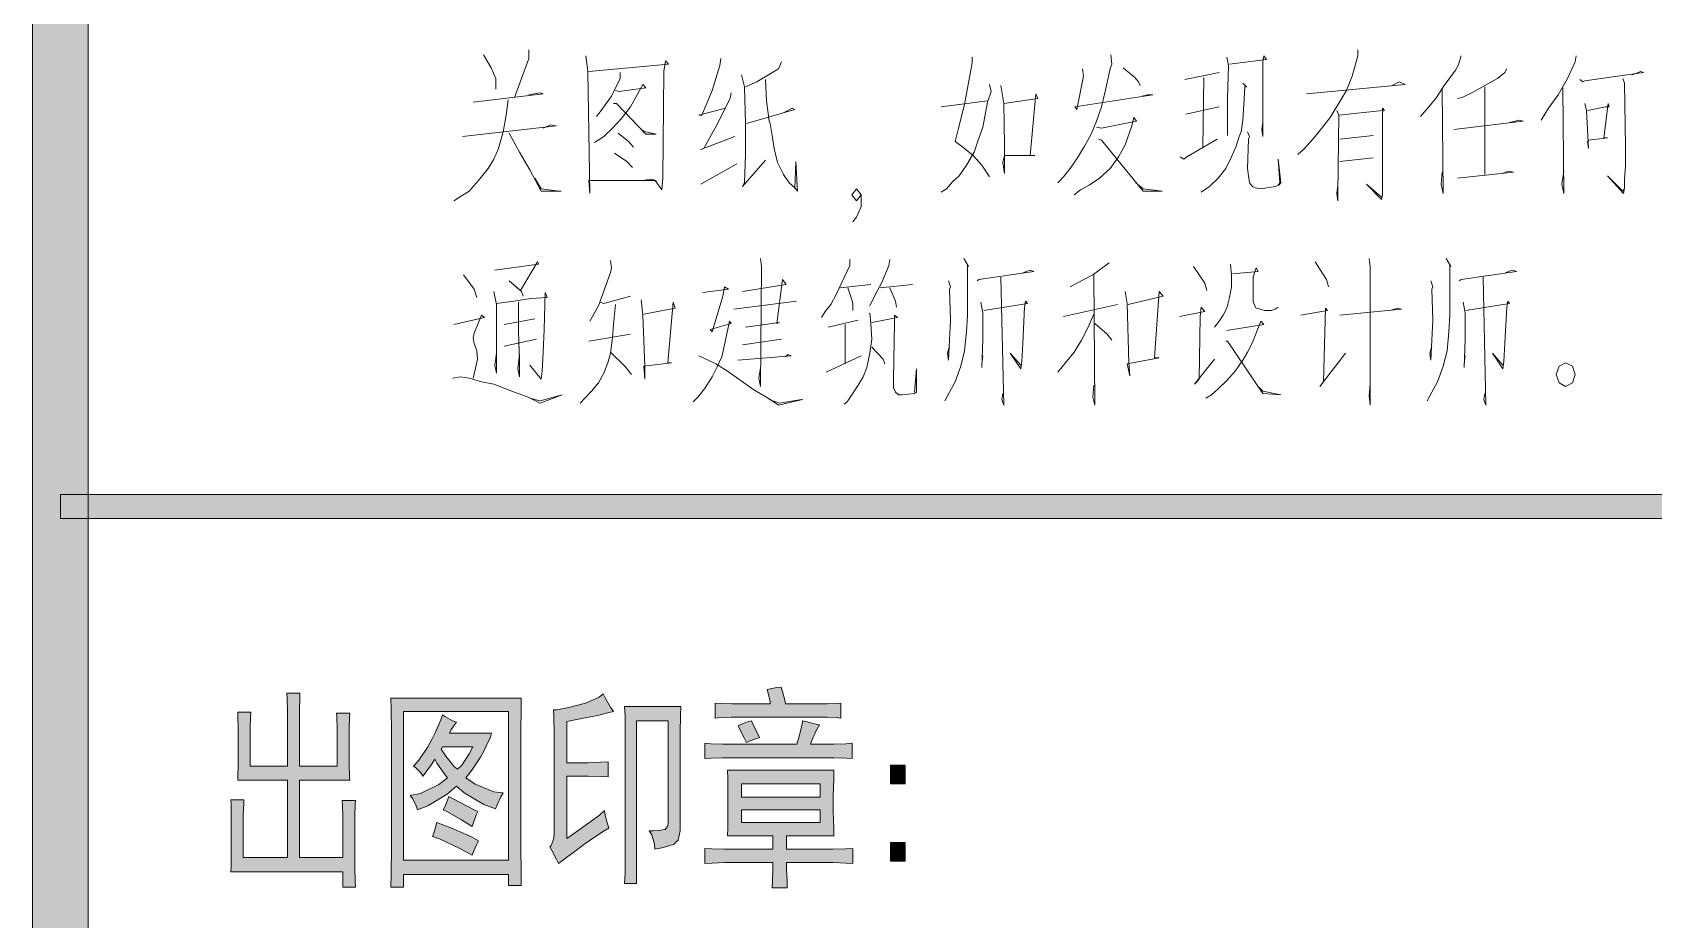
# Model space of a CAD drawing. Header units: millimetres. Extents: x 0 to 829, y 0 to 586.
# Drawn here: x 769.46 to 798.02, y 410.4 to 426.03 of the extents above; entities that cross this region are included whole.
import ezdxf

# ---------------------------------------------------------------- set-up
doc = ezdxf.new("R2010")
doc.units = ezdxf.units.MM

msp = doc.modelspace()

# ---------------------------------------------------------------- hatches: boundary and pattern name
h = msp.add_hatch(color=0)
h.dxf.hatch_style = 2
h.paths.add_polyline_path([(770.449028, 9.860139), (769.464778, 9.860139), (769.464778, 575.772139), (770.449028, 575.772139)])
h = msp.add_hatch(color=0)
h.dxf.hatch_style = 2
h.paths.add_polyline_path([(769.958667, 417.466639), (769.958667, 417.889972), (819.294639, 417.889972), (819.294639, 417.466639)])
h = msp.add_hatch(color=0)
h.dxf.hatch_style = 2
h.paths.add_polyline_path([(773.313583, 414.055278), (773.306528, 413.960028), (773.303, 413.780111), (773.303, 413.698972), (773.303, 413.106306), (773.955639, 413.106306), (773.955639, 413.981194), (773.955639, 414.0835), (773.952111, 414.291639), (773.945056, 414.393944), (774.177889, 414.393944), (774.174361, 414.30575), (774.167306, 414.097611), (774.167306, 413.981194), (774.167306, 413.106306), (774.834056, 413.106306), (774.834056, 413.656639), (774.834056, 413.773056), (774.827, 413.967083), (774.823472, 414.041167), (775.056306, 414.041167), (775.04925, 413.967083), (775.045722, 413.766), (775.045722, 413.639), (775.045722, 413.240361), (775.045722, 413.123944), (775.04925, 412.929917), (775.056306, 412.855833), (774.167306, 412.855833), (774.167306, 411.494111), (774.932833, 411.494111), (774.932833, 412.115), (774.932833, 412.227889), (774.929306, 412.418389), (774.92225, 412.499528), (775.155083, 412.499528), (775.151556, 412.418389), (775.1445, 412.234944), (775.1445, 412.129111), (775.1445, 411.462361), (775.1445, 411.317722), (775.151556, 411.070778), (775.155083, 410.975528), (774.932833, 410.975528), (774.932833, 411.243639), (772.957278, 411.243639), (772.964333, 411.331833), (772.967861, 411.547028), (772.967861, 411.6705), (772.967861, 412.115), (772.967861, 412.242), (772.964333, 412.439556), (772.957278, 412.513639), (773.190111, 412.513639), (773.186583, 412.439556), (773.179528, 412.242), (773.179528, 412.115), (773.179528, 411.494111), (773.955639, 411.494111), (773.955639, 412.855833), (773.08075, 412.855833), (773.084278, 412.929917), (773.091333, 413.113361), (773.091333, 413.22625), (773.091333, 413.684861), (773.091333, 413.780111), (773.084278, 413.967083), (773.08075, 414.055278)])
h = msp.add_hatch(color=0)
h.dxf.hatch_style = 2
h.paths.add_polyline_path([(779.62125, 412.012694), (779.508361, 411.945667), (779.289639, 411.801028), (779.180278, 411.723417), (779.074444, 411.645806), (778.848667, 411.48), (778.73225, 411.388278), (778.693444, 411.472944), (778.615833, 411.621111), (778.577028, 411.684611), (778.60525, 411.709306), (778.644056, 411.811611), (778.654639, 411.89275), (778.654639, 413.4485), (778.654639, 413.663694), (778.647583, 413.98825), (778.644056, 414.097611), (778.704028, 414.097611), (778.915694, 414.139944), (779.070917, 414.182278), (779.222611, 414.221083), (779.448389, 414.319861), (779.518944, 414.379833), (779.55775, 414.298694), (779.645944, 414.143472), (779.698861, 414.069389), (779.624778, 414.048222), (779.444861, 414.002361), (779.3355, 413.981194), (779.229667, 413.960028), (778.996833, 413.914167), (778.876889, 413.893), (778.876889, 413.166278), (779.141472, 413.166278), (779.247306, 413.166278), (779.480139, 413.173333), (779.607139, 413.180389), (779.607139, 412.915806), (779.490722, 412.922861), (779.257889, 412.929917), (779.141472, 412.929917), (778.876889, 412.929917), (778.876889, 411.832778), (779.120306, 411.998583), (779.451917, 412.242), (779.543639, 412.323139), (779.554222, 412.242), (779.593028, 412.086778)])
h = msp.add_hatch(color=0)
h.dxf.hatch_style = 2
h.paths.add_polyline_path([(782.651611, 414.499778), (782.679833, 414.418639), (782.718639, 414.270472), (782.729222, 414.203444), (783.385389, 414.203444), (783.463, 414.203444), (783.62175, 414.2105), (783.706417, 414.217556), (783.706417, 413.952972), (783.62175, 413.960028), (783.466528, 413.967083), (783.395972, 413.967083), (781.8755, 413.967083), (781.773194, 413.967083), (781.586222, 413.960028), (781.4945, 413.952972), (781.4945, 414.217556), (781.607389, 414.2105), (781.790833, 414.203444), (781.861389, 414.203444), (782.461111, 414.203444), (782.461111, 414.238722), (782.432889, 414.365722), (782.408194, 414.453917), (782.457583, 414.468028), (782.577528, 414.492722)])
h = msp.add_hatch(color=0)
h.paths.add_polyline_path([(778.076083, 414.30575), (778.072556, 414.122306), (778.0655, 413.713083), (778.0655, 413.490833), (778.0655, 411.906861), (778.0655, 411.677556), (778.072556, 411.226), (778.076083, 411.00375), (777.853833, 411.00375), (777.853833, 411.197778), (776.00175, 411.197778), (776.00175, 410.975528), (775.7795, 410.975528), (775.783028, 411.204833), (775.790083, 411.677556), (775.790083, 411.9245), (775.790083, 413.490833), (775.790083, 413.706028), (775.783028, 414.11525), (775.7795, 414.30575)])
h.paths.add_polyline_path([(777.853833, 411.44825), (777.853833, 414.069389), (776.00175, 414.069389), (776.00175, 411.44825)])
h = msp.add_hatch(color=0)
h.dxf.hatch_style = 2
h.paths.add_polyline_path([(780.884194, 414.157583), (780.880667, 414.002361), (780.873611, 413.691917), (780.873611, 413.536694), (780.873611, 412.100889), (780.873611, 411.966833), (780.838333, 411.801028), (780.803056, 411.769278), (780.767778, 411.734), (780.580806, 411.6705), (780.429111, 411.642278), (780.425583, 411.730472), (780.376194, 411.89275), (780.330333, 411.966833), (780.400889, 411.966833), (780.520833, 411.973889), (780.563167, 411.980944), (780.609028, 411.988), (780.658417, 412.055028), (780.661944, 412.115), (780.661944, 413.907111), (780.108083, 413.907111), (780.108083, 411.0355), (779.896417, 411.0355), (779.903472, 411.218944), (779.907, 411.603472), (779.907, 411.804556), (779.907, 413.490833), (779.907, 413.656639), (779.903472, 413.98825), (779.896417, 414.157583)])
h = msp.add_hatch(color=0)
h.paths.add_polyline_path([(776.933083, 413.878889), (776.897806, 413.833028), (776.837833, 413.737778), (776.809611, 413.684861), (777.553972, 413.684861), (777.532806, 413.617833), (777.458722, 413.455556), (777.409333, 413.360306), (777.359944, 413.261528), (777.204722, 413.032222), (777.098889, 412.901694), (777.264694, 412.788806), (777.592778, 412.65475), (777.755056, 412.633583), (777.71625, 412.566556), (777.649222, 412.425444), (777.621, 412.351361), (777.416389, 412.4325), (777.070667, 412.633583), (776.933083, 412.753528), (776.770806, 412.612417), (776.428611, 412.404278), (776.245167, 412.33725), (776.227528, 412.404278), (776.167556, 412.531278), (776.121694, 412.587722), (776.298083, 412.626528), (776.626167, 412.78175), (776.777861, 412.901694), (776.70025, 412.996944), (776.587361, 413.159222), (776.555611, 413.22625), (776.506222, 413.152167), (776.400389, 413.004), (776.343944, 412.929917), (776.305139, 412.989889), (776.220472, 413.078083), (776.178139, 413.106306), (776.273389, 413.212139), (776.432139, 413.444972), (776.499167, 413.5755), (776.566194, 413.7025), (776.661444, 413.921222), (776.689667, 414.009417), (776.742583, 413.974139), (776.866056, 413.907111)])
h.paths.add_polyline_path([(776.664972, 413.402639), (776.749639, 413.279167), (776.894278, 413.09925), (776.95425, 413.049861), (777.028333, 413.123944), (777.158861, 413.3215), (777.222361, 413.4485), (776.689667, 413.4485)])
h = msp.add_hatch(color=0)
h.dxf.hatch_style = 2
h.paths.add_polyline_path([(783.473583, 413.490833), (783.582944, 413.490833), (783.801667, 413.501417), (783.903972, 413.508472), (783.903972, 413.240361), (783.801667, 413.247417), (783.582944, 413.254472), (783.473583, 413.254472), (781.730861, 413.254472), (781.625028, 413.254472), (781.413361, 413.247417), (781.307528, 413.240361), (781.307528, 413.508472), (781.416889, 413.501417), (781.628556, 413.490833), (781.730861, 413.490833), (782.930306, 413.490833), (782.972639, 413.631944), (783.022028, 413.840083), (783.029083, 413.907111), (783.089056, 413.893), (783.24075, 413.854194), (783.328944, 413.833028), (783.307778, 413.794222), (783.261917, 413.709556), (783.24075, 413.663694), (783.216056, 413.614306), (783.184306, 413.529639), (783.173722, 413.490833)])
h = msp.add_hatch(color=0)
h.dxf.hatch_style = 2
h.paths.add_polyline_path([(781.896667, 413.818917), (781.946056, 413.840083), (782.062472, 413.885944), (782.1295, 413.907111), (782.16125, 413.833028), (782.235333, 413.684861), (782.274139, 413.610778), (782.207111, 413.589611), (782.090694, 413.54375), (782.041306, 413.522583), (782.0025, 413.603722), (781.928417, 413.751889)])
h = msp.add_hatch(color=0)
h.paths.add_polyline_path([(783.582944, 413.032222), (783.579417, 412.877), (783.572361, 412.580667), (783.572361, 412.439556), (783.572361, 412.309028), (783.579417, 412.026806), (783.582944, 411.878639), (782.750389, 411.878639), (782.750389, 411.642278), (783.463, 411.642278), (783.565306, 411.642278), (783.794611, 411.649333), (783.918083, 411.656389), (783.918083, 411.388278), (783.801667, 411.398861), (783.572361, 411.405917), (783.463, 411.405917), (782.750389, 411.405917), (782.750389, 411.293028), (782.757444, 411.070778), (782.760972, 410.961417), (782.496389, 410.961417), (782.499917, 411.070778), (782.506972, 411.293028), (782.506972, 411.405917), (781.752028, 411.405917), (781.663833, 411.405917), (781.441583, 411.398861), (781.307528, 411.388278), (781.307528, 411.656389), (781.434528, 411.649333), (781.65325, 411.642278), (781.741444, 411.642278), (782.506972, 411.642278), (782.506972, 411.878639), (781.706167, 411.878639), (781.713222, 412.026806), (781.71675, 412.316083), (781.71675, 412.457194), (781.71675, 412.598306), (781.713222, 412.884056), (781.706167, 413.032222)])
h.paths.add_polyline_path([(783.339528, 412.5595), (783.339528, 412.795861), (781.953111, 412.795861), (781.953111, 412.5595)])
h.paths.add_polyline_path([(783.339528, 412.115), (783.339528, 412.33725), (781.953111, 412.33725), (781.953111, 412.115)])
h = msp.add_hatch(color=0)
h.dxf.hatch_style = 2
h.paths.add_polyline_path([(784.838833, 412.795861), (784.581306, 412.795861), (784.581306, 413.123944), (784.838833, 413.123944)])
h = msp.add_hatch(color=0)
h.dxf.hatch_style = 2
h.paths.add_polyline_path([(776.799028, 412.573611), (776.989528, 412.471306), (777.243528, 412.33725), (777.310556, 412.309028), (777.282333, 412.249056), (777.232944, 412.115), (777.211778, 412.040917), (777.021278, 412.160861), (776.767278, 412.309028), (776.70025, 412.33725), (776.728472, 412.390167), (776.777861, 412.506583)])
h = msp.add_hatch(color=0)
h.dxf.hatch_style = 2
h.paths.add_polyline_path([(776.587361, 412.115), (776.834306, 412.01975), (777.197667, 411.857472), (777.321139, 411.790444), (777.292917, 411.730472), (777.236472, 411.603472), (777.211778, 411.536444), (776.982472, 411.663444), (776.633222, 411.825722), (776.50975, 411.864528), (776.534444, 411.9245), (776.57325, 412.047972)])
h = msp.add_hatch(color=0)
h.dxf.hatch_style = 2
h.paths.add_polyline_path([(784.838833, 411.434139), (784.581306, 411.434139), (784.581306, 411.758694), (784.838833, 411.758694)])

# ---------------------------------------------------------------- linework, layer by layer
at = {"color": 0, "lineweight": 0}
for points in [[(770.449028, 9.860139), (769.464778, 9.860139), (769.464778, 575.772139), (770.449028, 575.772139)], [(796.642778, 420.006639), (796.593389, 420.154806), (796.473444, 420.214778), (796.357028, 420.154806), (796.307639, 420.006639), (796.357028, 419.858472), (796.473444, 419.794972), (796.593389, 419.858472)], [(769.958667, 417.466639), (769.958667, 417.889972), (819.294639, 417.889972), (819.294639, 417.466639)], [(773.313583, 414.055278), (773.306528, 413.960028), (773.303, 413.780111), (773.303, 413.698972), (773.303, 413.106306), (773.955639, 413.106306), (773.955639, 413.981194), (773.955639, 414.0835), (773.952111, 414.291639), (773.945056, 414.393944), (774.177889, 414.393944), (774.174361, 414.30575), (774.167306, 414.097611), (774.167306, 413.981194), (774.167306, 413.106306), (774.834056, 413.106306), (774.834056, 413.656639), (774.834056, 413.773056), (774.827, 413.967083), (774.823472, 414.041167), (775.056306, 414.041167), (775.04925, 413.967083), (775.045722, 413.766), (775.045722, 413.639), (775.045722, 413.240361), (775.045722, 413.123944), (775.04925, 412.929917), (775.056306, 412.855833), (774.167306, 412.855833), (774.167306, 411.494111), (774.932833, 411.494111), (774.932833, 412.115), (774.932833, 412.227889), (774.929306, 412.418389), (774.92225, 412.499528), (775.155083, 412.499528), (775.151556, 412.418389), (775.1445, 412.234944), (775.1445, 412.129111), (775.1445, 411.462361), (775.1445, 411.317722), (775.151556, 411.070778), (775.155083, 410.975528), (774.932833, 410.975528), (774.932833, 411.243639), (772.957278, 411.243639), (772.964333, 411.331833), (772.967861, 411.547028), (772.967861, 411.6705), (772.967861, 412.115), (772.967861, 412.242), (772.964333, 412.439556), (772.957278, 412.513639), (773.190111, 412.513639), (773.186583, 412.439556), (773.179528, 412.242), (773.179528, 412.115), (773.179528, 411.494111), (773.955639, 411.494111), (773.955639, 412.855833), (773.08075, 412.855833), (773.084278, 412.929917), (773.091333, 413.113361), (773.091333, 413.22625), (773.091333, 413.684861), (773.091333, 413.780111), (773.084278, 413.967083), (773.08075, 414.055278)], [(779.62125, 412.012694), (779.508361, 411.945667), (779.289639, 411.801028), (779.180278, 411.723417), (779.074444, 411.645806), (778.848667, 411.48), (778.73225, 411.388278), (778.693444, 411.472944), (778.615833, 411.621111), (778.577028, 411.684611), (778.60525, 411.709306), (778.644056, 411.811611), (778.654639, 411.89275), (778.654639, 413.4485), (778.654639, 413.663694), (778.647583, 413.98825), (778.644056, 414.097611), (778.704028, 414.097611), (778.915694, 414.139944), (779.070917, 414.182278), (779.222611, 414.221083), (779.448389, 414.319861), (779.518944, 414.379833), (779.55775, 414.298694), (779.645944, 414.143472), (779.698861, 414.069389), (779.624778, 414.048222), (779.444861, 414.002361), (779.3355, 413.981194), (779.229667, 413.960028), (778.996833, 413.914167), (778.876889, 413.893), (778.876889, 413.166278), (779.141472, 413.166278), (779.247306, 413.166278), (779.480139, 413.173333), (779.607139, 413.180389), (779.607139, 412.915806), (779.490722, 412.922861), (779.257889, 412.929917), (779.141472, 412.929917), (778.876889, 412.929917), (778.876889, 411.832778), (779.120306, 411.998583), (779.451917, 412.242), (779.543639, 412.323139), (779.554222, 412.242), (779.593028, 412.086778)], [(782.651611, 414.499778), (782.679833, 414.418639), (782.718639, 414.270472), (782.729222, 414.203444), (783.385389, 414.203444), (783.463, 414.203444), (783.62175, 414.2105), (783.706417, 414.217556), (783.706417, 413.952972), (783.62175, 413.960028), (783.466528, 413.967083), (783.395972, 413.967083), (781.8755, 413.967083), (781.773194, 413.967083), (781.586222, 413.960028), (781.4945, 413.952972), (781.4945, 414.217556), (781.607389, 414.2105), (781.790833, 414.203444), (781.861389, 414.203444), (782.461111, 414.203444), (782.461111, 414.238722), (782.432889, 414.365722), (782.408194, 414.453917), (782.457583, 414.468028), (782.577528, 414.492722)], [(778.076083, 414.30575), (778.072556, 414.122306), (778.0655, 413.713083), (778.0655, 413.490833), (778.0655, 411.906861), (778.0655, 411.677556), (778.072556, 411.226), (778.076083, 411.00375), (777.853833, 411.00375), (777.853833, 411.197778), (776.00175, 411.197778), (776.00175, 410.975528), (775.7795, 410.975528), (775.783028, 411.204833), (775.790083, 411.677556), (775.790083, 411.9245), (775.790083, 413.490833), (775.790083, 413.706028), (775.783028, 414.11525), (775.7795, 414.30575)], [(780.884194, 414.157583), (780.880667, 414.002361), (780.873611, 413.691917), (780.873611, 413.536694), (780.873611, 412.100889), (780.873611, 411.966833), (780.838333, 411.801028), (780.803056, 411.769278), (780.767778, 411.734), (780.580806, 411.6705), (780.429111, 411.642278), (780.425583, 411.730472), (780.376194, 411.89275), (780.330333, 411.966833), (780.400889, 411.966833), (780.520833, 411.973889), (780.563167, 411.980944), (780.609028, 411.988), (780.658417, 412.055028), (780.661944, 412.115), (780.661944, 413.907111), (780.108083, 413.907111), (780.108083, 411.0355), (779.896417, 411.0355), (779.903472, 411.218944), (779.907, 411.603472), (779.907, 411.804556), (779.907, 413.490833), (779.907, 413.656639), (779.903472, 413.98825), (779.896417, 414.157583)], [(777.853833, 411.44825), (777.853833, 414.069389), (776.00175, 414.069389), (776.00175, 411.44825)], [(776.933083, 413.878889), (776.897806, 413.833028), (776.837833, 413.737778), (776.809611, 413.684861), (777.553972, 413.684861), (777.532806, 413.617833), (777.458722, 413.455556), (777.409333, 413.360306), (777.359944, 413.261528), (777.204722, 413.032222), (777.098889, 412.901694), (777.264694, 412.788806), (777.592778, 412.65475), (777.755056, 412.633583), (777.71625, 412.566556), (777.649222, 412.425444), (777.621, 412.351361), (777.416389, 412.4325), (777.070667, 412.633583), (776.933083, 412.753528), (776.770806, 412.612417), (776.428611, 412.404278), (776.245167, 412.33725), (776.227528, 412.404278), (776.167556, 412.531278), (776.121694, 412.587722), (776.298083, 412.626528), (776.626167, 412.78175), (776.777861, 412.901694), (776.70025, 412.996944), (776.587361, 413.159222), (776.555611, 413.22625), (776.506222, 413.152167), (776.400389, 413.004), (776.343944, 412.929917), (776.305139, 412.989889), (776.220472, 413.078083), (776.178139, 413.106306), (776.273389, 413.212139), (776.432139, 413.444972), (776.499167, 413.5755), (776.566194, 413.7025), (776.661444, 413.921222), (776.689667, 414.009417), (776.742583, 413.974139), (776.866056, 413.907111)], [(783.473583, 413.490833), (783.582944, 413.490833), (783.801667, 413.501417), (783.903972, 413.508472), (783.903972, 413.240361), (783.801667, 413.247417), (783.582944, 413.254472), (783.473583, 413.254472), (781.730861, 413.254472), (781.625028, 413.254472), (781.413361, 413.247417), (781.307528, 413.240361), (781.307528, 413.508472), (781.416889, 413.501417), (781.628556, 413.490833), (781.730861, 413.490833), (782.930306, 413.490833), (782.972639, 413.631944), (783.022028, 413.840083), (783.029083, 413.907111), (783.089056, 413.893), (783.24075, 413.854194), (783.328944, 413.833028), (783.307778, 413.794222), (783.261917, 413.709556), (783.24075, 413.663694), (783.216056, 413.614306), (783.184306, 413.529639), (783.173722, 413.490833)], [(781.896667, 413.818917), (781.946056, 413.840083), (782.062472, 413.885944), (782.1295, 413.907111), (782.16125, 413.833028), (782.235333, 413.684861), (782.274139, 413.610778), (782.207111, 413.589611), (782.090694, 413.54375), (782.041306, 413.522583), (782.0025, 413.603722), (781.928417, 413.751889)], [(776.664972, 413.402639), (776.749639, 413.279167), (776.894278, 413.09925), (776.95425, 413.049861), (777.028333, 413.123944), (777.158861, 413.3215), (777.222361, 413.4485), (776.689667, 413.4485)], [(783.582944, 413.032222), (783.579417, 412.877), (783.572361, 412.580667), (783.572361, 412.439556), (783.572361, 412.309028), (783.579417, 412.026806), (783.582944, 411.878639), (782.750389, 411.878639), (782.750389, 411.642278), (783.463, 411.642278), (783.565306, 411.642278), (783.794611, 411.649333), (783.918083, 411.656389), (783.918083, 411.388278), (783.801667, 411.398861), (783.572361, 411.405917), (783.463, 411.405917), (782.750389, 411.405917), (782.750389, 411.293028), (782.757444, 411.070778), (782.760972, 410.961417), (782.496389, 410.961417), (782.499917, 411.070778), (782.506972, 411.293028), (782.506972, 411.405917), (781.752028, 411.405917), (781.663833, 411.405917), (781.441583, 411.398861), (781.307528, 411.388278), (781.307528, 411.656389), (781.434528, 411.649333), (781.65325, 411.642278), (781.741444, 411.642278), (782.506972, 411.642278), (782.506972, 411.878639), (781.706167, 411.878639), (781.713222, 412.026806), (781.71675, 412.316083), (781.71675, 412.457194), (781.71675, 412.598306), (781.713222, 412.884056), (781.706167, 413.032222)], [(784.838833, 412.795861), (784.581306, 412.795861), (784.581306, 413.123944), (784.838833, 413.123944)], [(783.339528, 412.5595), (783.339528, 412.795861), (781.953111, 412.795861), (781.953111, 412.5595)], [(776.799028, 412.573611), (776.989528, 412.471306), (777.243528, 412.33725), (777.310556, 412.309028), (777.282333, 412.249056), (777.232944, 412.115), (777.211778, 412.040917), (777.021278, 412.160861), (776.767278, 412.309028), (776.70025, 412.33725), (776.728472, 412.390167), (776.777861, 412.506583)], [(776.587361, 412.115), (776.834306, 412.01975), (777.197667, 411.857472), (777.321139, 411.790444), (777.292917, 411.730472), (777.236472, 411.603472), (777.211778, 411.536444), (776.982472, 411.663444), (776.633222, 411.825722), (776.50975, 411.864528), (776.534444, 411.9245), (776.57325, 412.047972)], [(783.339528, 412.115), (783.339528, 412.33725), (781.953111, 412.33725), (781.953111, 412.115)], [(784.838833, 411.434139), (784.581306, 411.434139), (784.581306, 411.758694), (784.838833, 411.758694)]]:
    msp.add_lwpolyline(points, close=True, dxfattribs=at)
for points in [[(777.409333, 425.6405), (777.543389, 425.411194), (777.628056, 425.224222), (777.628056, 425.033722)], [(778.210139, 425.725167), (778.210139, 425.577), (777.959667, 424.889083)], [(779.215556, 425.619333), (779.247306, 425.347694), (779.282583, 423.19575), (779.264944, 423.425056), (780.453806, 423.425056), (780.369139, 423.446222), (780.203333, 423.425056)], [(779.264944, 425.347694), (780.669, 425.474694), (780.619611, 425.534667), (780.587861, 425.347694), (780.570222, 423.467389), (780.552583, 423.25925), (780.436167, 423.425056)], [(781.58975, 425.577), (781.572111, 425.453528), (781.438056, 425.012556), (781.254611, 424.575111), (781.205222, 424.575111), (781.674417, 424.698583)], [(782.658667, 425.5135), (782.609278, 425.390028), (782.22475, 425.160722), (782.023667, 425.076056)], [(786.020639, 425.598167), (786.020639, 425.495861), (785.886583, 424.762083), (785.770167, 424.324639), (785.720778, 424.112972), (785.854833, 424.010667), (786.038278, 423.8625), (786.189972, 423.696694), (786.257, 423.590861), (786.324028, 423.488556)], [(788.461861, 425.6405), (788.4795, 425.474694), (788.44775, 425.390028), (788.363083, 424.991389), (788.296056, 424.71975), (788.211389, 424.469278), (788.112611, 424.239972), (787.996194, 424.031833), (787.87625, 423.823694), (787.745722, 423.633194), (787.625778, 423.488556), (787.527, 423.382722)], [(790.504444, 425.598167), (790.536194, 425.453528), (790.518556, 424.867917), (790.518556, 424.218806), (790.518556, 424.324639), (790.518556, 424.490444)], [(790.553833, 425.474694), (791.206472, 425.555833), (791.157083, 425.619333), (791.139444, 425.5135), (791.139444, 424.469278), (791.139444, 424.197639), (791.121806, 424.324639), (791.139444, 424.448111)], [(792.811611, 425.725167), (792.811611, 425.619333), (792.712833, 425.263028), (792.610528, 425.012556), (792.51175, 424.84675), (792.324778, 424.532778), (792.060194, 424.197639), (791.873222, 423.9895), (791.756806, 423.883667)], [(794.635472, 425.619333), (794.582556, 425.453528), (794.533167, 425.368861), (794.332083, 425.097222), (794.198028, 424.889083), (794.063972, 424.71975), (793.915806, 424.553944)], [(796.656889, 425.619333), (796.642778, 425.5135), (796.508722, 425.224222), (796.339389, 424.931417), (796.173583, 424.698583), (796.039528, 424.490444)], [(779.818806, 425.326528), (779.818806, 425.224222), (779.667111, 424.91025), (779.483667, 424.659778), (779.399, 424.553944)], [(781.956639, 425.284194), (782.009556, 425.076056), (782.023667, 424.426944), (782.023667, 423.883667), (782.009556, 423.382722), (781.974278, 423.319222), (782.376444, 423.781361)], [(787.960917, 425.390028), (787.978556, 425.263028), (787.862139, 424.677417), (787.826861, 424.71975), (789.199167, 424.931417), (789.1145, 424.931417), (789.015722, 424.91025)], [(788.680583, 425.411194), (788.881667, 425.241861), (788.948694, 425.160722), (788.980444, 425.097222)], [(790.370389, 425.326528), (789.767139, 425.203056)], [(790.102278, 425.241861), (790.084639, 424.010667)], [(795.436278, 425.390028), (795.404528, 425.326528), (795.270472, 425.224222), (795.05175, 425.097222), (794.818917, 424.970222), (794.649583, 424.889083), (794.568444, 424.867917)], [(796.723917, 425.203056), (796.773306, 425.160722), (796.808583, 425.181889), (797.84575, 425.326528), (797.796361, 425.347694), (797.644667, 425.284194)], [(797.478861, 425.224222), (797.510611, 425.139556), (797.52825, 424.031833), (797.52825, 423.675528), (797.510611, 423.446222), (797.510611, 423.298056), (797.492972, 423.19575), (797.21075, 423.509722), (797.478861, 423.238083), (797.510611, 423.298056)], [(777.225889, 424.804417), (778.464139, 424.949056), (778.411222, 424.970222), (778.210139, 424.931417)], [(779.734139, 425.012556), (779.801167, 424.991389), (780.270361, 425.054889), (780.217444, 425.118389), (780.00225, 424.71975), (779.832917, 424.511611), (779.68475, 424.345806), (779.533056, 424.197639), (779.36725, 424.095333)], [(781.773194, 424.970222), (781.755556, 424.867917), (781.522722, 424.405778), (781.289889, 423.9895), (781.236972, 423.968333), (781.840222, 424.197639)], [(782.376444, 425.203056), (782.394083, 424.825583), (782.443472, 424.469278), (782.461111, 424.426944), (782.492861, 424.218806), (782.528139, 423.9895), (782.591639, 423.739028), (782.693944, 423.530889), (782.792722, 423.382722), (782.895028, 423.298056), (782.944417, 423.238083), (782.912667, 423.760194), (782.895028, 423.276889)], [(786.324028, 425.118389), (786.355778, 424.991389), (786.28875, 424.804417), (786.204083, 424.366972), (786.122944, 424.134139), (786.055917, 423.926), (786.020639, 423.8625), (785.921861, 423.696694), (785.787806, 423.509722), (785.671389, 423.403889), (785.569083, 423.276889), (785.470306, 423.216917)], [(786.525111, 425.097222), (786.5745, 424.78325), (786.588611, 424.053), (786.588611, 423.548528), (786.556861, 423.739028), (786.588611, 423.8625), (787.124833, 423.8625), (787.040167, 423.8625), (787.142472, 424.949056), (787.174222, 424.867917), (786.5745, 424.78325)], [(790.786667, 425.139556), (790.853694, 425.076056), (790.821944, 425.076056), (790.804306, 424.762083), (790.786667, 424.490444), (790.754917, 424.282306), (790.719639, 424.197639), (790.67025, 424.031833), (790.585583, 423.841333), (790.486806, 423.633194), (790.35275, 423.467389), (790.201056, 423.319222), (790.052889, 423.216917)], [(791.9085, 424.949056), (793.647694, 425.118389), (793.548917, 425.160722)], [(793.548917, 425.160722), (793.414861, 425.097222)], [(794.300333, 425.033722), (794.317972, 423.19575), (794.282694, 423.361556), (794.300333, 423.569694)], [(795.05175, 425.076056), (795.05175, 423.530889)], [(796.424056, 425.054889), (796.441694, 423.19575), (796.406417, 423.361556), (796.441694, 423.590861)], [(777.84325, 424.84675), (777.8115, 424.575111), (777.758583, 424.282306), (777.677444, 423.9895), (777.592778, 423.802528), (777.494, 423.633194), (777.324667, 423.425056), (777.158861, 423.238083), (776.989528, 423.13225), (776.89075, 423.06875)], [(779.698861, 424.78325), (779.751778, 424.78325), (780.270361, 424.239972), (780.453806, 424.239972), (780.270361, 424.282306), (780.185694, 424.324639)], [(782.041306, 424.426944), (782.895028, 424.677417), (782.845639, 424.698583), (782.693944, 424.617444)], [(785.470306, 424.71975), (786.28875, 424.825583)], [(789.784778, 424.596278), (790.370389, 424.71975)], [(792.444722, 424.659778), (792.476472, 424.575111), (792.458833, 423.19575), (792.458833, 423.06875), (792.444722, 423.19575), (792.458833, 423.340389)], [(792.476472, 424.575111), (793.245528, 424.659778), (793.245528, 424.698583), (793.280806, 424.659778), (793.245528, 424.638611), (793.245528, 423.174583), (793.227889, 423.089917), (792.963306, 423.361556), (793.227889, 423.13225)], [(796.808583, 424.78325), (796.840333, 424.659778), (796.875611, 423.9895), (796.857972, 424.112972), (796.875611, 424.134139), (797.21075, 424.176472), (797.143722, 424.176472), (797.224861, 424.78325), (797.2425, 424.71975), (797.175472, 424.71975), (796.857972, 424.659778)], [(777.042444, 424.197639), (778.696972, 424.388139)], [(778.679333, 424.388139), (778.594667, 424.405778), (778.464139, 424.345806)], [(788.211389, 424.366972), (788.296056, 424.345806), (788.913417, 424.469278), (788.864028, 424.532778), (788.832278, 424.388139), (788.715861, 424.053), (788.595917, 423.841333), (788.44775, 423.633194), (788.264306, 423.467389), (788.077333, 423.340389), (787.929167, 423.25925), (787.81275, 423.174583)], [(794.501417, 424.324639), (795.722028, 424.469278), (795.655, 424.490444), (795.485667, 424.448111)], [(777.860889, 424.261139), (778.044333, 423.926), (778.227778, 423.612028), (778.428861, 423.238083), (778.781639, 423.238083), (778.746361, 423.238083), (778.428861, 423.276889), (778.312444, 423.467389)], [(779.783528, 424.261139), (779.966972, 424.112972), (780.051639, 424.010667)], [(788.246667, 424.155306), (788.296056, 424.134139), (789.033361, 423.238083), (789.364972, 423.238083), (789.033361, 423.276889), (788.899306, 423.382722)], [(789.682472, 423.841333), (789.7495, 423.802528), (789.802417, 423.841333), (790.335111, 424.155306)], [(790.871333, 424.282306), (790.906611, 424.197639), (790.888972, 424.155306), (790.871333, 423.633194), (790.888972, 423.509722), (790.906611, 423.382722), (790.956, 423.319222), (791.005389, 423.298056), (791.104167, 423.276889), (791.358167, 423.319222), (791.421667, 423.340389), (791.456944, 423.382722), (791.407556, 423.802528), (791.439306, 423.382722), (791.407556, 423.340389)], [(793.079722, 424.218806), (792.494111, 424.155306)], [(779.7165, 423.904833), (779.935222, 423.760194), (780.034, 423.654361)], [(792.494111, 423.760194), (793.079722, 423.823694)], [(781.236972, 423.361556), (781.8755, 423.717861)], [(794.568444, 423.467389), (795.552694, 423.569694), (795.471556, 423.590861), (795.355139, 423.548528)], [(783.914556, 422.694806), (783.981583, 422.775944), (784.06625, 422.966444), (784.06625, 423.174583), (783.981583, 423.276889), (783.896917, 423.174583), (783.981583, 423.06875), (784.06625, 423.174583)], [(777.610417, 421.844611), (778.379472, 421.950444), (778.361833, 421.992778), (778.061972, 421.488306), (777.860889, 421.657639), (778.079611, 421.467139), (778.111361, 421.386)], [(779.649472, 422.013944), (779.667111, 421.886944), (779.649472, 421.802278), (779.434278, 421.216667), (779.282583, 420.945028)], [(782.291778, 422.05275), (782.309417, 421.908111), (782.291778, 419.794972), (782.260028, 419.943139), (782.291778, 420.130111)], [(783.865167, 422.031583), (783.865167, 421.929278), (783.628806, 421.428333), (783.530028, 421.237833), (783.43125, 421.114361), (783.364222, 421.008528)], [(784.567194, 422.031583), (784.549556, 421.929278), (784.433139, 421.636472), (784.299083, 421.386), (784.214417, 421.216667)], [(785.872472, 422.05275), (785.953611, 421.908111), (785.9395, 421.950444), (785.9395, 421.509472), (785.9395, 421.488306), (785.9395, 421.050861), (785.921861, 420.758056), (785.886583, 420.422917), (785.819556, 420.151278), (785.720778, 419.879639), (785.622, 419.692667), (785.537333, 419.5445)], [(786.105306, 421.657639), (786.137056, 421.678806), (787.107194, 421.823444), (787.040167, 421.844611), (786.92375, 421.802278)], [(788.430111, 421.971611), (788.144361, 421.759944), (787.862139, 421.615306), (787.745722, 421.551806)], [(789.918833, 421.908111), (790.119917, 421.615306), (790.151667, 421.488306)], [(790.571472, 421.950444), (790.585583, 421.759944), (790.585583, 421.551806), (790.553833, 421.364833), (790.504444, 421.174333), (790.437417, 421.050861), (790.370389, 420.945028), (790.285722, 420.842722)], [(790.603222, 421.781111), (791.054778, 421.823444), (791.023028, 421.886944), (790.970111, 421.721139), (790.970111, 421.572972), (790.970111, 421.4495), (790.970111, 421.301333), (790.98775, 421.237833), (791.023028, 421.174333), (791.090056, 421.156694), (791.171194, 421.135528), (791.291139, 421.135528), (791.358167, 421.156694), (791.407556, 421.1955)], [(792.060194, 421.992778), (792.19425, 421.781111), (792.261278, 421.678806), (792.293028, 421.551806)], [(793.012694, 422.05275), (793.030333, 421.908111), (793.030333, 419.463361), (793.012694, 419.629167), (793.030333, 419.837306)], [(794.367361, 422.05275), (794.452028, 421.908111), (794.434389, 421.950444), (794.434389, 421.509472), (794.434389, 421.488306), (794.434389, 421.050861), (794.41675, 420.758056), (794.385, 420.422917), (794.317972, 420.151278), (794.215667, 419.879639), (794.116889, 419.692667), (794.032222, 419.5445)], [(794.600194, 421.657639), (794.635472, 421.678806), (795.605611, 421.823444), (795.538583, 421.844611), (795.418639, 421.802278)], [(777.056556, 421.759944), (777.243528, 421.509472), (777.292917, 421.364833)], [(781.27225, 421.4495), (781.723806, 421.509472), (781.656778, 421.551806), (781.625028, 421.386), (781.438056, 420.758056), (781.406306, 420.800389), (781.773194, 420.902694), (781.741444, 420.945028), (781.674417, 420.613417), (781.607389, 420.320611), (781.522722, 420.130111), (781.438056, 419.964306), (781.304, 419.756167), (781.187583, 419.608), (781.106444, 419.523333)], [(781.974278, 421.467139), (782.743333, 421.594139), (782.676306, 421.678806), (782.577528, 420.902694), (782.626917, 420.923861), (782.023667, 420.842722)], [(783.695833, 421.530639), (784.232056, 421.594139)], [(783.829889, 421.530639), (783.896917, 421.3225), (783.914556, 421.259), (783.914556, 421.135528)], [(784.397861, 421.530639), (784.969361, 421.594139)], [(784.567194, 421.530639), (784.665972, 421.301333), (784.683611, 421.1955)], [(785.604361, 421.657639), (785.636111, 421.551806), (785.622, 421.509472), (785.636111, 420.966194), (785.604361, 420.257111), (785.586722, 420.380583), (785.622, 420.507583)], [(786.525111, 421.721139), (786.5745, 419.463361), (786.539222, 419.565667), (786.556861, 419.6715)], [(788.162, 421.759944), (788.179639, 419.463361), (788.144361, 419.608), (788.162, 419.816139)], [(794.09925, 421.657639), (794.131, 421.551806), (794.116889, 421.509472), (794.131, 420.966194), (794.09925, 420.257111), (794.081611, 420.380583), (794.116889, 420.507583)], [(795.02, 421.721139), (795.069389, 419.463361), (795.034111, 419.565667), (795.05175, 419.6715)], [(777.592778, 421.467139), (777.642167, 421.237833), (777.642167, 420.299444), (777.642167, 420.027806), (777.610417, 420.172444), (777.642167, 420.380583)], [(777.642167, 421.259), (777.945556, 421.301333), (778.245417, 421.343667), (778.531167, 421.364833), (778.495889, 421.4495), (778.47825, 420.800389), (778.464139, 420.40175), (778.4465, 420.066611), (778.428861, 419.921972), (778.227778, 420.172444)], [(778.026694, 421.280167), (778.026694, 420.758056), (778.044333, 420.257111), (778.044333, 420.235944), (778.044333, 419.964306), (778.012583, 420.108944), (778.044333, 420.359417)], [(779.734139, 421.237833), (779.698861, 420.885056), (779.68475, 420.652222), (779.649472, 420.380583), (779.600083, 420.214778), (779.533056, 420.027806), (779.434278, 419.858472), (779.314333, 419.713833), (779.215556, 419.608), (779.11325, 419.502167)], [(779.466028, 421.280167), (779.533056, 421.259), (780.00225, 421.386)], [(780.185694, 421.3225), (780.217444, 421.050861), (780.252722, 420.151278), (780.252722, 419.921972), (780.235083, 420.151278), (780.721917, 420.214778), (780.654889, 420.214778), (780.753667, 421.280167), (780.788944, 421.174333), (780.235083, 421.072028)], [(781.822583, 421.156694), (782.926778, 421.301333)], [(786.172333, 421.280167), (786.204083, 421.093194), (786.204083, 420.631056), (786.189972, 420.130111), (786.189972, 420.193611), (786.204083, 420.33825)], [(786.221722, 421.135528), (786.990778, 421.259), (786.959028, 421.301333), (786.941389, 421.1955), (786.909639, 420.549917), (786.892, 420.235944), (786.874361, 420.108944), (786.690917, 420.380583), (786.874361, 420.172444)], [(788.581806, 421.237833), (787.625778, 421.029694)], [(788.715861, 421.467139), (788.747611, 421.259), (788.779361, 420.214778), (788.797, 419.985472), (788.747611, 420.193611), (789.315583, 420.299444), (789.230917, 420.299444), (789.315583, 421.467139), (789.382611, 421.386), (788.76525, 421.237833)], [(794.667222, 421.280167), (794.7025, 421.093194), (794.7025, 420.631056), (794.684861, 420.130111), (794.684861, 420.193611), (794.7025, 420.33825)], [(794.716611, 421.135528), (795.485667, 421.259), (795.453917, 421.301333), (795.436278, 421.1955), (795.404528, 420.549917), (795.386889, 420.235944), (795.36925, 420.108944), (795.185806, 420.380583), (795.36925, 420.172444)], [(776.89075, 420.885056), (777.426972, 421.008528), (777.374056, 421.050861), (777.324667, 420.923861), (777.243528, 420.736889), (777.225889, 420.652222), (777.243528, 420.549917), (777.292917, 420.422917), (777.307028, 420.278278), (777.257639, 420.066611), (777.225889, 419.943139)], [(777.776222, 420.885056), (778.312444, 420.987361)], [(783.480639, 420.842722), (784.013333, 420.966194)], [(784.214417, 421.093194), (784.232056, 420.902694), (784.249694, 420.631056), (784.214417, 420.380583), (784.165028, 420.130111), (784.098, 419.964306), (784.013333, 419.816139), (783.896917, 419.650333), (783.815778, 419.523333), (783.762861, 419.484528)], [(784.249694, 420.923861), (784.70125, 421.008528), (784.651861, 421.050861), (784.651861, 420.923861), (784.634222, 419.921972), (784.634222, 419.773806), (784.665972, 419.692667), (784.718889, 419.650333), (784.782389, 419.650333), (785.001111, 419.6715), (785.036389, 419.692667), (785.036389, 420.108944), (785.001111, 419.692667)], [(788.162, 421.072028), (788.063222, 420.842722), (787.943278, 420.613417), (787.81275, 420.40175), (787.678694, 420.235944), (787.527, 420.048972)], [(789.668361, 421.029694), (790.119917, 421.114361), (790.052889, 421.1955), (790.03525, 421.029694), (790.017611, 419.921972), (789.936472, 419.837306), (790.285722, 420.278278)], [(790.504444, 420.779222), (791.157083, 420.885056), (791.104167, 420.945028), (791.037139, 420.779222), (790.956, 420.571083), (790.871333, 420.40175), (790.786667, 420.257111), (790.652611, 420.066611), (790.504444, 419.900806), (790.35275, 419.756167), (790.236333, 419.650333), (790.134028, 419.586833)], [(791.809722, 421.050861), (792.275389, 421.135528), (792.243639, 421.174333), (792.208361, 419.879639), (792.141333, 419.794972), (792.592889, 420.380583)], [(792.494111, 421.050861), (793.580667, 421.156694), (793.513639, 421.174333), (793.379583, 421.135528)], [(780.00225, 420.715722), (779.264944, 420.59225)], [(783.7805, 420.885056), (783.7805, 420.193611)], [(788.179639, 420.902694), (788.394833, 420.715722), (788.4795, 420.613417)], [(777.776222, 420.507583), (778.344194, 420.631056)], [(779.649472, 420.40175), (779.899944, 420.151278), (780.016361, 420.006639)], [(781.974278, 420.52875), (782.658667, 420.631056)], [(784.249694, 420.486417), (784.450778, 420.278278), (784.482528, 420.193611)], [(790.486806, 420.59225), (790.518556, 420.59225), (791.139444, 419.6715), (791.456944, 419.650333), (791.139444, 419.713833), (791.054778, 419.794972)], [(781.205222, 420.33825), (781.371028, 420.257111), (781.505083, 420.193611), (781.706167, 420.066611), (781.90725, 419.921972), (782.175361, 419.735), (782.394083, 419.608), (782.425833, 419.586833), (782.609278, 419.463361), (783.029083, 419.565667), (783.011444, 419.565667), (782.626917, 419.502167), (782.443472, 419.565667)], [(781.889611, 420.257111), (782.828, 420.33825), (782.778611, 420.359417), (782.725694, 420.320611)], [(783.445361, 420.048972), (784.06625, 420.33825)], [(776.873111, 419.943139), (777.007167, 419.964306), (777.158861, 419.943139), (777.374056, 419.879639), (777.592778, 419.837306), (777.910278, 419.713833), (778.196028, 419.608), (778.411222, 419.502167), (778.79575, 419.650333), (778.411222, 419.5445), (778.227778, 419.586833)]]:
    msp.add_lwpolyline(points, dxfattribs=at)

doc.saveas('drawing.dxf')
